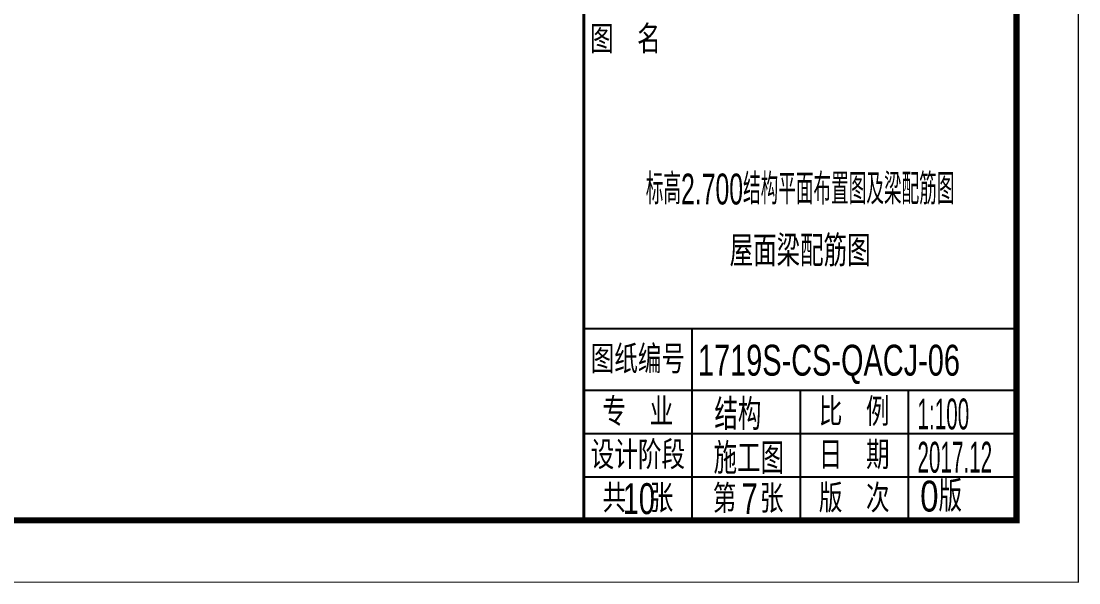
# Model space of a CAD drawing. Extents: x 297659 to 993057, y 192802 to 252212.
# Drawn here: x 782734 to 799847, y 192802 to 201890 of the extents above; entities that cross this region are included whole.
import ezdxf
from ezdxf.enums import TextEntityAlignment as Align

# ---------------------------------------------------------------- set-up
doc = ezdxf.new("R2010")
doc.units = 0
doc.header["$LTSCALE"] = 1000
for name, color, linetype in [('FRAME', 3, 'CONTINUOUS'), ('PUB_TEXT', 7, 'CONTINUOUS'), ('TK', 211, 'CONTINUOUS')]:
    doc.layers.add(name, color=color, linetype=linetype)
doc.styles.add('_HZTXT', font='tq__rshz.shx', dxfattribs={"width": 0.8, "bigfont": 'tq__hzdc.shx'})
doc.styles.add('FRAME', font='simhei.ttf', dxfattribs={"width": 0.7})
doc.styles.add('ZSM-FF', font='SJRF', dxfattribs={"width": 0.7, "bigfont": 'HZF'})

# ---------------------------------------------------------------- blocks, each defined once
blk = doc.blocks.new('TK-A2+(743X420)')
at = {"layer": 'FRAME'}
for p, q in [((760483, 196912), (753483, 196912)), ((755233, 196912), (755233, 193812)), ((760483, 195912), (753483, 195912)), ((756983, 195912), (756983, 193812)), ((758733, 195912), (758733, 193812)), ((760483, 195212), (753483, 195212)), ((760483, 194512), (753483, 194512))]:
    blk.add_line(p, q, dxfattribs=at)
for points in [[(687193, 234812, 20, 20, 0), (687193, 192812, 20, 20, 0), (761483, 192812, 20, 20, 0), (761483, 234812, 20, 20, 0)], [(689693, 233812, 100, 100, 0), (689693, 193812, 100, 100, 0), (760483, 193812, 100, 100, 0), (760483, 233812, 100, 100, 0)]]:
    blk.add_lwpolyline(points, format="xyseb", close=True, dxfattribs=at)
blk.add_lwpolyline([(753483, 233812, 50, 50, 0), (753483, 193812, 50, 50, 0)], format="xyseb", dxfattribs=at)
at = {"layer": 'FRAME', "char_height": 400, "style": 'FRAME'}
for s, insert, width, attachment_point in [('图  名', (753583, 201812), 1670.51, 1), ('图纸编号', (754358, 196412), 2325.42, 5), ('专  业', (754358, 195562), 1753.56, 5), ('比  例', (757858, 195562), 1677.63, 5), ('设计阶段', (754358, 194862), 2361.02, 5), ('日  期', (757858, 194862), 1618.31, 5), ('共  张', (754358, 194162), 1741.69, 5), ('第  张', (756142, 194155), 1746.44, 5), ('版  次', (757858, 194162), 1753.56, 5)]:
    blk.add_mtext(s, dxfattribs=dict(at, insert=insert, width=width, attachment_point=attachment_point))
at = {"layer": 'PUB_TEXT', "style": '_HZTXT'}
for s, width, p in [('结构', 0.8, (755596, 195276)), ('1:100', 0.5, (758882, 195284)), ('施工图', 0.8, (755583, 194565)), ('2017.12', 0.5, (758882, 194584))]:
    blk.add_text(s, height=500, dxfattribs=dict(at, width=width)).set_placement(p)

msp = doc.modelspace()

# ---------------------------------------------------------------- block references
at = {"layer": 'TK'}
msp.add_blockref('TK-A2+(743X420)', (38354.043, 0), dxfattribs=at)

# ---------------------------------------------------------------- texts
at = {"layer": 'PUB_TEXT', "style": '_HZTXT'}
for s, width, p in [('1719S-CS-QACJ-06', 0.7, (793683.967, 196154.42)), ('10', 0.7, (792466.981, 193914.447)), ('7', 0.7, (794389.392, 193914.447)), ('0版', 0.8, (797279.514, 193954.703))]:
    msp.add_text(s, height=500, dxfattribs=dict(at, width=width)).set_placement(p)
at = {"layer": 'TK', "style": 'ZSM-FF'}
for s, width, p in [('标高2.700结构平面布置图及梁配筋图', 0.6, (795336.971, 199197.708)), ('屋面梁配筋图', 0.8, (795336.971, 198197.708))]:
    msp.add_text(s, height=500, dxfattribs=dict(at, width=width)).set_placement(p, align=Align.MIDDLE)

doc.saveas('drawing.dxf')
